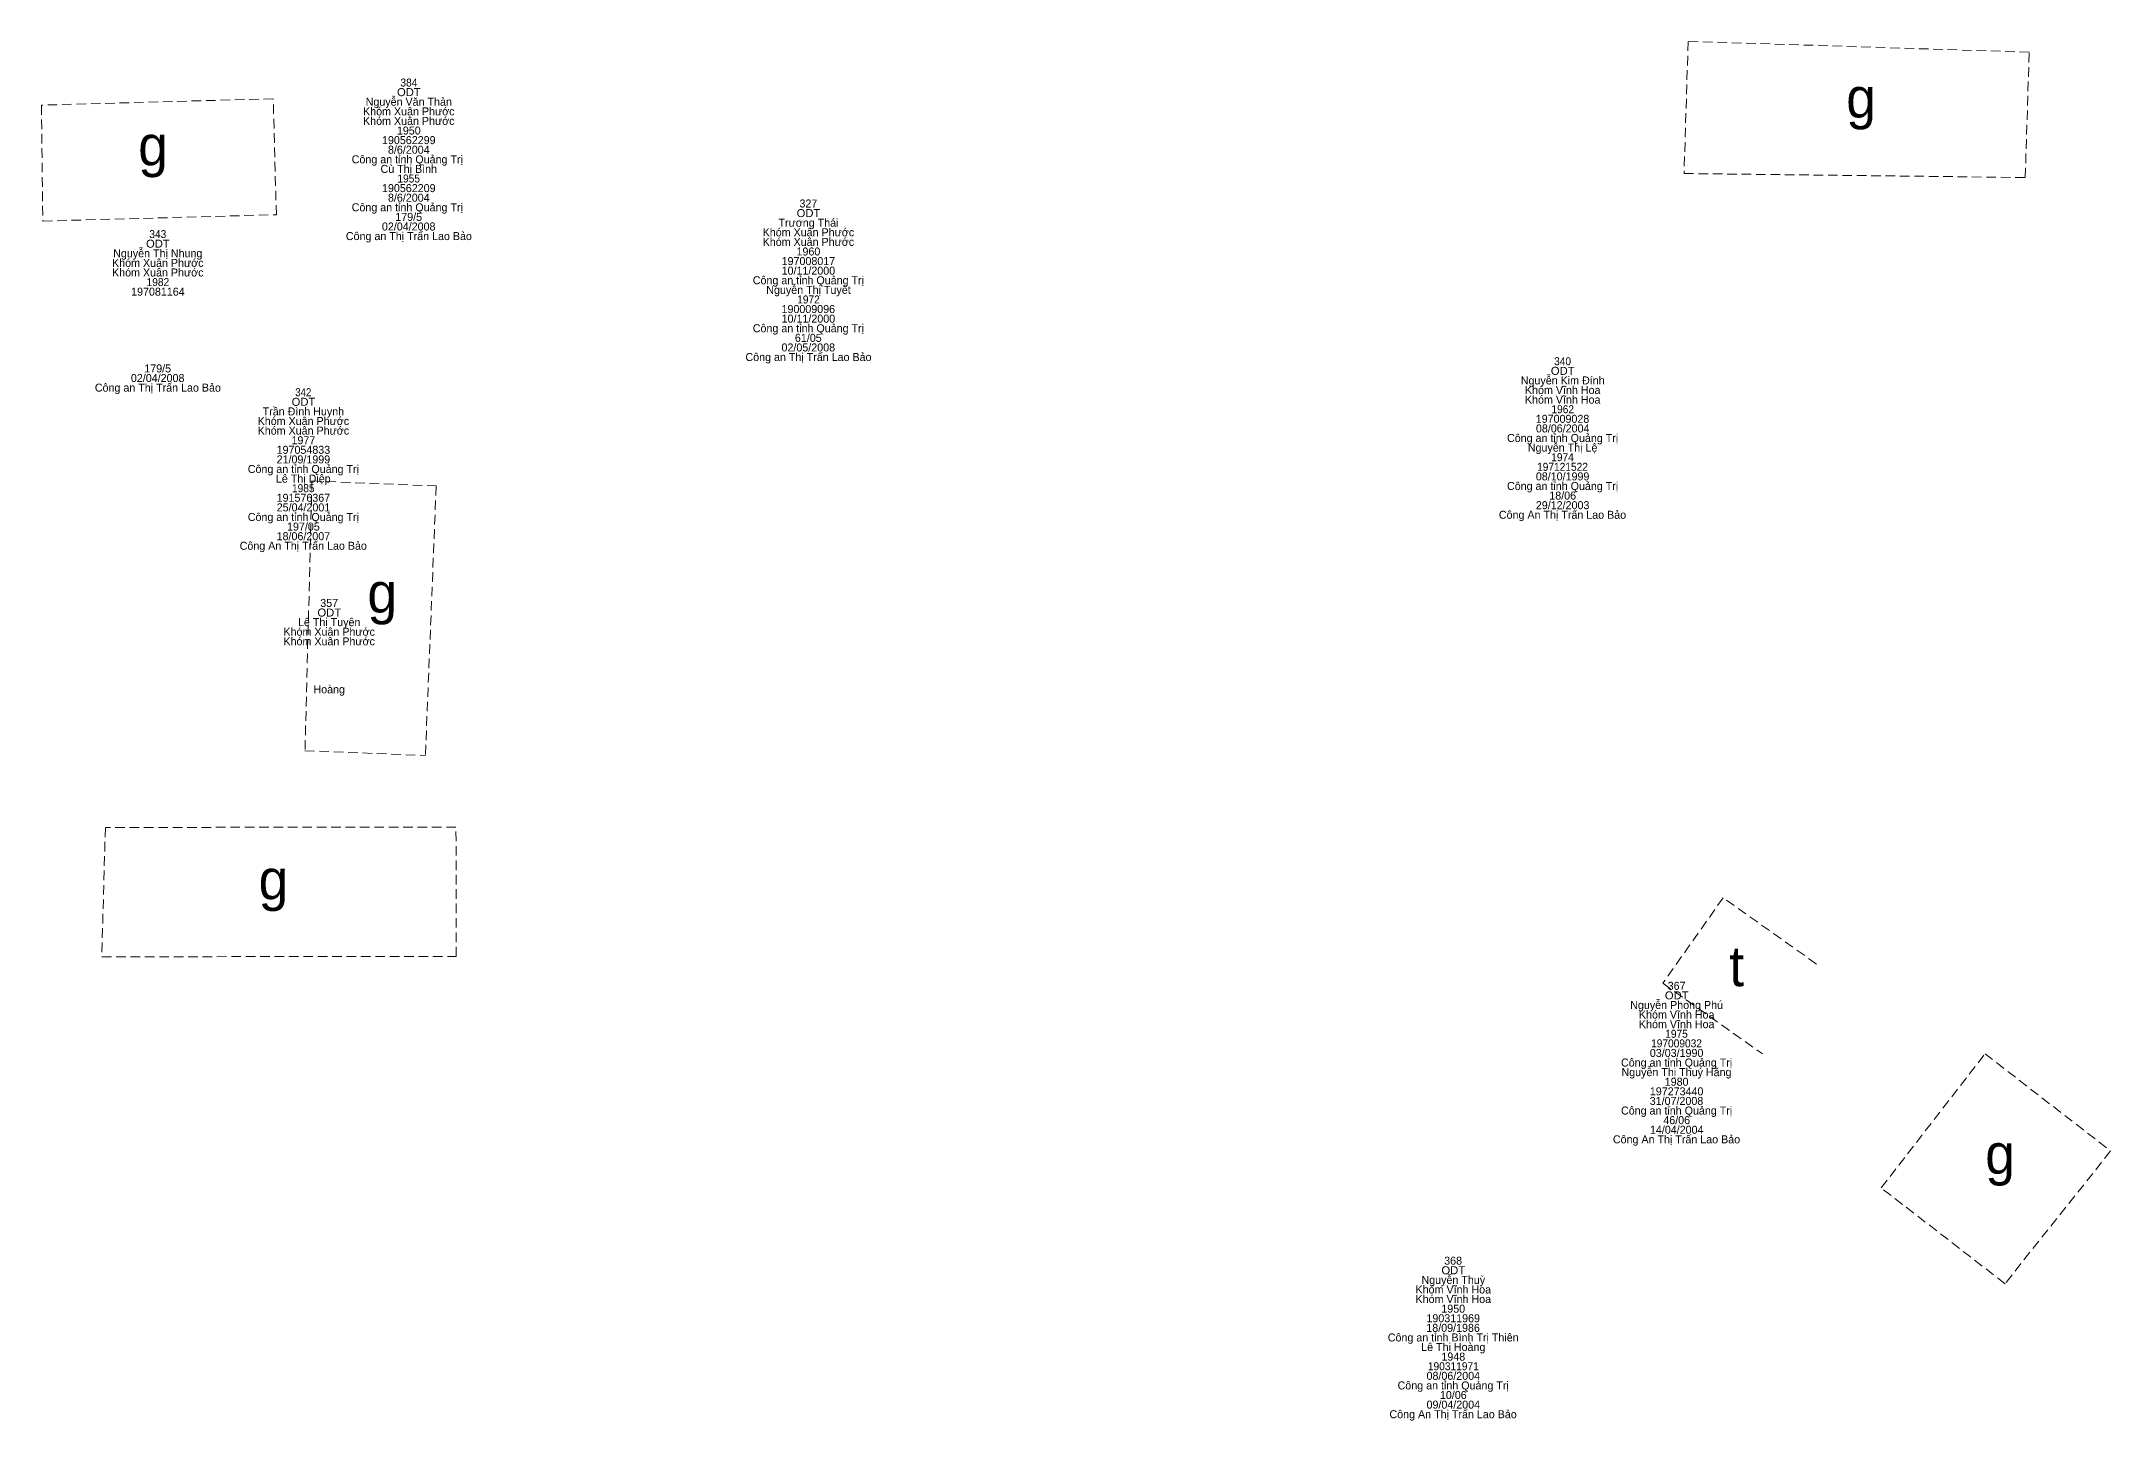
# Model space of a CAD drawing. Header units: metres. Extents: x 537497 to 538033, y 1836993 to 1837512.
# Drawn here: x 537723.6 to 537827.1, y 1837020.3 to 1837089.3 of the extents above; entities that cross this region are included whole.
import ezdxf
from ezdxf.enums import TextEntityAlignment as Align

# ---------------------------------------------------------------- set-up
doc = ezdxf.new("R2010")
doc.units = ezdxf.units.M
doc.header["$LTSCALE"] = 0.16
doc.linetypes.add('MEDIUM_DASHED', pattern=[4.5, 3, -1.5])
doc.layers.add('14', color=7, linetype='MEDIUM_DASHED', lineweight=13)
doc.layers.add('16', color=7, linetype='Continuous', lineweight=13)
doc.layers.add('15', color=7, linetype='Continuous')

msp = doc.modelspace()

# ---------------------------------------------------------------- linework, layer by layer
at = {"layer": '14'}
for points in [[(537805.73, 1837082.67), (537822.79, 1837082.47), (537822.99, 1837088.74), (537805.94, 1837089.28)], [(537735.19, 1837086.41), (537723.6, 1837086.09), (537723.67, 1837080.29), (537735.35, 1837080.61)], [(537726.8, 1837049.96), (537726.62, 1837043.49), (537744.34, 1837043.51), (537744.33, 1837049.98)], [(537820.78, 1837038.64), (537827.06, 1837033.78), (537821.78, 1837027.14), (537815.59, 1837031.93)]]:
    msp.add_lwpolyline(points, close=True, dxfattribs=at)
for points in [[(537737.13, 1837067.29), (537736.78, 1837053.8), (537742.8, 1837053.56)], [(537737.13, 1837067.29), (537743.34, 1837067.04), (537742.8, 1837053.56)], [(537812.35, 1837043.13), (537807.69, 1837046.44), (537804.67, 1837042.17), (537809.65, 1837038.64)]]:
    msp.add_lwpolyline(points, dxfattribs=at)

# ---------------------------------------------------------------- texts
at = {"layer": '15'}
for s, p in [('Nguyễn Văn Thản', (537741.97, 1837086.06)), ('Khóm Xuân Phước', (537741.97, 1837085.58)), ('Khóm Xuân Phước', (537741.97, 1837085.1)), ('190562299', (537741.97, 1837084.14)), ('1950', (537741.97, 1837084.62)), ('Công an tỉnh Quảng Trị ', (537741.97, 1837083.18)), ('8/6/2004', (537741.97, 1837083.66)), ('Cù Thị Bình', (537741.97, 1837082.7)), ('190562209', (537741.97, 1837081.74)), ('8/6/2004', (537741.97, 1837081.26)), ('327', (537761.95, 1837080.97)), ('Công an tỉnh Quảng Trị ', (537741.97, 1837080.78)), ('179/5', (537741.965, 1837080.3)), ('Trương Thái', (537761.955, 1837080.01)), ('Công an Thị Trấn Lao Bảo', (537741.975, 1837079.34)), ('02/04/2008', (537741.965, 1837079.82)), ('Khóm Xuân Phước', (537761.95, 1837079.53)), ('Khóm Xuân Phước', (537761.95, 1837079.05)), ('Khóm Xuân Phước', (537729.42, 1837078)), ('Nguyễn Thị Nhung', (537729.42, 1837078.48)), ('197008017', (537761.95, 1837078.09)), ('1960', (537761.95, 1837078.57)), ('Khóm Xuân Phước', (537729.42, 1837077.52)), ('Công an tỉnh Quảng Trị', (537761.95, 1837077.13)), ('Nguyễn Thị Tuyết', (537761.955, 1837076.65)), ('10/11/2000', (537761.95, 1837077.61)), ('197081164', (537729.425, 1837076.56)), ('Công an tỉnh Quảng Trị', (537761.95, 1837074.73)), ('190009096', (537761.945, 1837075.69)), ('10/11/2000', (537761.95, 1837075.21)), ('02/05/2008', (537761.945, 1837073.77)), ('61/05', (537761.945, 1837074.25)), ('179/5', (537729.415, 1837072.72)), ('Công an Thị Trấn Lao Bảo', (537761.955, 1837073.29)), ('Công an Thị Trấn Lao Bảo', (537729.425, 1837071.76)), ('02/04/2008', (537729.415, 1837072.24)), ('Nguyễn Kim Đính', (537799.665, 1837072.12)), ('Khóm Vĩnh Hoa', (537799.665, 1837071.64)), ('Trần Đình Huynh', (537736.7, 1837070.57)), ('Khóm Vĩnh Hoa', (537799.665, 1837071.16)), ('Khóm Xuân Phước', (537736.7, 1837070.09)), ('Khóm Xuân Phước', (537736.7, 1837069.61)), ('08/06/2004', (537799.665, 1837069.72)), ('197009028', (537799.655, 1837070.2)), ('197054833', (537736.7, 1837068.65)), ('1977', (537736.7, 1837069.13)), ('Công an tỉnh Quảng Trị', (537799.66, 1837069.24)), ('Nguyễn Thị Lệ', (537799.66, 1837068.76)), ('Công an tỉnh Quảng Trị', (537736.7, 1837067.69)), ('21/09/1999', (537736.7, 1837068.17)), ('Lê Thị Diệp', (537736.695, 1837067.21)), ('Công an tỉnh Quảng Trị', (537799.66, 1837066.84)), ('08/10/1999', (537799.66, 1837067.32)), ('25/04/2001', (537736.705, 1837065.77)), ('191576367', (537736.7, 1837066.25)), ('Công An Thị Trấn Lao Bảo', (537799.655, 1837065.4)), ('29/12/2003', (537799.66, 1837065.88)), ('18/06', (537799.665, 1837066.36)), ('Công an tỉnh Quảng Trị', (537736.7, 1837065.29)), ('18/06/2007', (537736.7, 1837064.33)), ('197/05', (537736.7, 1837064.81)), ('Công An Thị Trấn Lao Bảo', (537736.695, 1837063.85)), ('357', (537737.99, 1837060.99)), ('Khóm Xuân Phước', (537737.99, 1837059.55)), ('Lê Thị Tuyên', (537737.99, 1837060.03)), ('Khóm Xuân Phước', (537737.99, 1837059.07)), ('Hoàng', (537737.99, 1837056.67)), ('367', (537805.36, 1837041.84)), ('Nguyễn Phong Phú', (537805.36, 1837040.88)), ('Khóm Vĩnh Hoa', (537805.365, 1837040.4)), ('Khóm Vĩnh Hoa', (537805.365, 1837039.92)), ('03/03/1990', (537805.36, 1837038.48)), ('Công an tỉnh Quảng Trị', (537805.36, 1837038)), ('Nguyễn Thị Thuý Hằng', (537805.355, 1837037.52)), ('197273440', (537805.36, 1837036.56)), ('1980', (537805.36, 1837037.04)), ('Công an tỉnh Quảng Trị', (537805.36, 1837035.6)), ('31/07/2008', (537805.355, 1837036.08)), ('14/04/2004', (537805.365, 1837034.64)), ('46/06', (537805.365, 1837035.12)), ('Công An Thị Trấn Lao Bảo', (537805.355, 1837034.16)), ('Nguyễn Thuỳ', (537794.195, 1837027.13)), ('368', (537794.185, 1837028.09)), ('Khóm Vĩnh Hoa', (537794.195, 1837026.65)), ('Khóm Vĩnh Hoa', (537794.195, 1837026.17)), ('190311969', (537794.19, 1837025.21)), ('1950', (537794.19, 1837025.69)), ('Công an tỉnh Bình Trị Thiên', (537794.19, 1837024.25)), ('18/09/1986', (537794.185, 1837024.73)), ('Lê Thị Hoàng', (537794.195, 1837023.77)), ('1948', (537794.195, 1837023.29)), ('08/06/2004', (537794.195, 1837022.33)), ('Công an tỉnh Quảng Trị', (537794.19, 1837021.85)), ('09/04/2004', (537794.195, 1837020.89)), ('10/06', (537794.195, 1837021.37)), ('Công An Thị Trấn Lao Bảo', (537794.185, 1837020.41))]:
    msp.add_text(s, height=0.4, dxfattribs=at).set_placement(p, align=Align.CENTER)
for s, width, p in [('ODT', 1.05, (537741.975, 1837086.54)), ('384', 0.95, (537741.975, 1837087.02)), ('1955', 0.95, (537741.965, 1837082.22)), ('ODT', 1.05, (537761.955, 1837080.49)), ('ODT', 1.05, (537729.425, 1837078.96)), ('343', 0.95, (537729.42, 1837079.44)), ('1982', 0.95, (537729.425, 1837077.04)), ('1972', 0.95, (537761.955, 1837076.17)), ('ODT', 1.05, (537799.665, 1837072.6)), ('340', 0.95, (537799.66, 1837073.08)), ('ODT', 1.05, (537736.705, 1837071.05)), ('342', 0.9, (537736.695, 1837071.53)), ('1962', 0.95, (537799.665, 1837070.68)), ('197121522', 0.95, (537799.655, 1837067.8)), ('1974', 0.95, (537799.655, 1837068.28)), ('1985', 0.95, (537736.695, 1837066.73)), ('ODT', 1.05, (537737.995, 1837060.51)), ('ODT', 1.05, (537805.365, 1837041.36)), ('197009032', 0.95, (537805.355, 1837038.96)), ('1975', 0.95, (537805.355, 1837039.44)), ('ODT', 1.05, (537794.195, 1837027.61)), ('190311971', 0.95, (537794.195, 1837022.81))]:
    msp.add_text(s, height=0.4, dxfattribs=dict(at, width=width)).set_placement(p, align=Align.CENTER)
at = {"layer": '16'}
for s, p in [('g', (537813.84, 1837085.46)), ('g', (537728.44, 1837083.07)), ('g', (537739.9, 1837060.7)), ('g', (537734.46, 1837046.36)), ('t', (537807.99, 1837042.02)), ('g', (537820.79, 1837032.63))]:
    msp.add_text(s, height=2, dxfattribs=at).set_placement(p)

doc.saveas('drawing.dxf')
